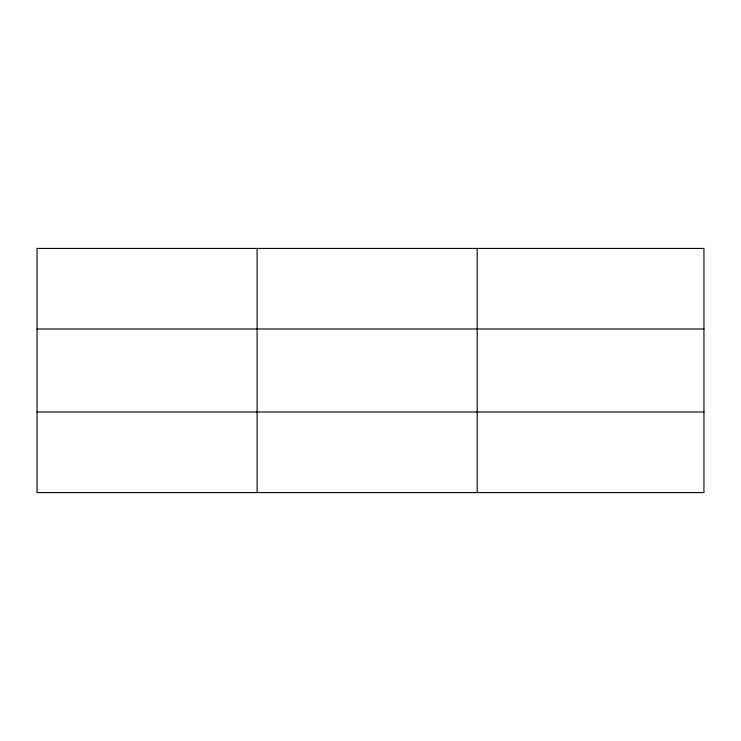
<?xml version="1.0" encoding="UTF-8"?>
<svg xmlns="http://www.w3.org/2000/svg" width="741" height="741" viewBox="0 0 741 741"><rect width="100%" height="100%" fill="white"/><g stroke="black" fill="none" stroke-linecap="round" stroke-linejoin="round"><path stroke-width="1.11" d="M257.127 248.42L257.127 492.58M477.204 248.42L477.204 492.58M703.95 328.995L703.95 248.42L37.05 248.42L37.05 492.58L703.95 492.58L703.95 328.995L37.05 328.995M37.05 412.005L703.95 412.005"/></g></svg>
